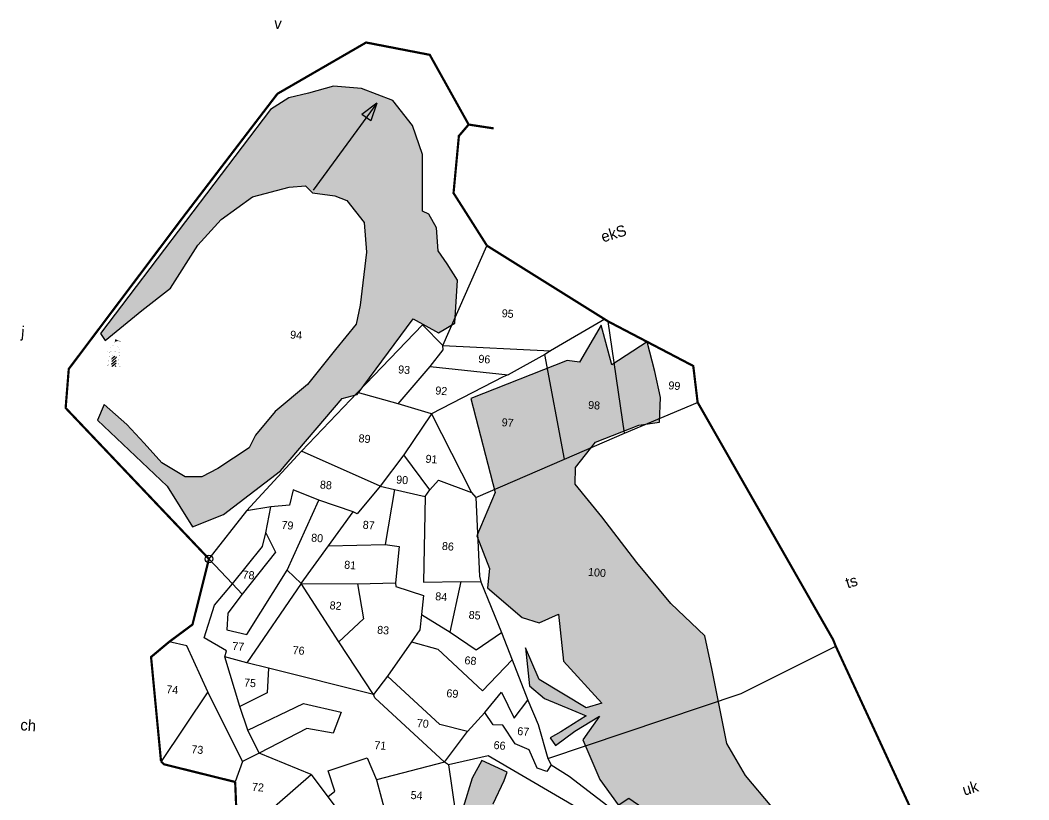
# Model space of a CAD drawing. Header units: metres. Extents: x 281699 to 283956, y 2020442 to 2022876.
# Drawn here: x 281745 to 282900, y 2021983 to 2022876 of the extents above; entities that cross this region are included whole.
import ezdxf
from ezdxf.enums import TextEntityAlignment as Align

# ---------------------------------------------------------------- set-up
doc = ezdxf.new("R2010")
doc.units = ezdxf.units.M
doc.header["$MEASUREMENT"] = 0
doc.linetypes.add('DIVIDE', pattern=[1.25, 0.5, -0.25, 0, -0.25, 0, -0.25])
for name, color, linetype in [('POLY_HATCH', 12, 'Continuous'), ('POLY_PARCEL', 6, 'Continuous'), ('SYM_ARROW', 1, 'Continuous'), ('SYM_STONE', 1, 'Continuous'), ('SYM_WORSHIP', 1, 'Continuous'), ('TEXT_MAPOUT', 7, 'Continuous'), ('TEXT_PARCEL', 7, 'Continuous'), ('V_BOUND_LINE', 7, 'Continuous'), ('V_DIVIDE_LINE', 7, 'DIVIDE')]:
    doc.layers.add(name, color=color, linetype=linetype)
doc.styles.add('TEXT_MAP', font='')
doc.styles.get('TEXT_MAP').set_extended_font_data('Kruti Dev 050')

# ---------------------------------------------------------------- blocks, each defined once
blk = doc.blocks.new('STONE')
blk.add_circle((0, 0), 0.8510231522929323)
blk = doc.blocks.new('TEMPLE')
at = {"linetype": 'Continuous'}
blk.add_hatch(color=256, dxfattribs=at).paths.add_polyline_path([(0.282307073827667, 5.694702453576028), (0.5997007943877293, 5.747528817597768), (0.9523601482808317, 5.712310998570146), (1.393183585423913, 5.729920272603621), (0.4939023840614141, 5.853181545622661), (0.2117758071983076, 6.011659908611279), (-0.1408835466580172, 6.064486272633062), (-0.1493116005540855, 5.551076389589156), (-0.08798509672288901, 5.553832635581514)])
h = blk.add_hatch(dxfattribs=at)
h.set_pattern_fill('ANSI31', color=256, scale=3.600000000000001, style=0)
h.set_pattern_definition([(45, (-94.63405291644858, -100.6524758033455), (-0.3181980515339464, 0.3181980515339465), [])])
h.paths.add_polyline_path([(-0.5113554589449905, 2.324357100333998), (-0.5113554589449336, 1.4210854715202e-14), (0.4937226423062384, 0), (0.4937226423062384, 2.324357100333998)])
at = {"linetype": 'Continuous', "const_width": 0.01800000000000001}
for points in [[(-1.163775716759346, 3.275230194441974), (-1.163595975004228, 3.687303537316609), (-0.9696334814279908, 4.21556644840166), (-0.6346069441922282, 4.550132448412455), (-0.3348460402526143, 4.726220085434591), (-0.158516363315357, 4.990351905506088), (0.05307894691827642, 4.796655723489835), (0.4586367507652085, 4.497306084390743), (0.6878648776373666, 4.356436266396202), (0.8818273712508926, 4.092304446343348), (1.022891414873357, 3.757738446313908), (1.057977306433031, 3.275230194441974)], [(-0.158516363315357, 4.990351905506088), (-0.1408835466579603, 6.064486272633076), (0.211775807198137, 6.011659908611307), (0.4939023840613572, 5.853181545622647), (1.393183585423913, 5.729920272603636), (0.9523601482808317, 5.71231099857016), (0.5997007943876724, 5.747528817597754), (0.2823070738277238, 5.694702453576042), (-0.08798509672283217, 5.5538326355815), (-0.1493116005697175, 5.551076389588445)], [(-1.780928830839684, 3.275230194441974), (1.745663197543536, 3.275230194441974)], [(-1.163775716759346, 0), (-1.163775716759346, 3.275230194441974)], [(-0.5113554589449905, 0), (-0.5113554589449905, 2.324357100333998), (0.4937226423062384, 2.324357100333998), (0.4937226423062384, 0)], [(1.057977306433031, 0), (1.057977306433031, 3.275230194441974)], [(-1.780928830839684, 0), (1.780928830839684, 0)]]:
    blk.add_lwpolyline(points, dxfattribs=at)
blk = doc.blocks.new('ARROWASPECT')
h = blk.add_hatch(color=256)
h.paths.add_polyline_path([(2.847414293257273, -2.847414293257273), (3.718424492809556, -1.976404093704986), (8.881784197001252e-15, -1.4210854715202e-14)])
h.paths.add_polyline_path([(3.552713678800501e-14, -2.842170943040401e-14), (1.976404093705009, -3.718424492809532), (2.847414293257282, -2.847414293257273)])
for points in [[(0, 0), (17.15460829185389, -17.15460829185389)], [(0, 0), (1.976404093705, -3.718424492809547)], [(0, 0), (3.718424492809556, -1.976404093704986)], [(3.718424492809556, -1.976404093704986), (1.976404093705, -3.718424492809547)]]:
    blk.add_lwpolyline(points)
blk = doc.blocks.new('8754')
at = {"layer": 'POLY_HATCH'}
h = blk.add_hatch(dxfattribs=at)
h.set_pattern_fill('ZIGZAG', color=256, scale=52.16683237009342, angle=-4.555769963348308, style=0)
h.set_pattern_definition([(355.4442300366517, (281243.6372149924, 2020237.164082411), (7.018199056894736, 5.982303651863252), [6.520854046261677, -6.520854046261677]), (85.44423003665169, (281250.1374663467, 2020236.646134708), (-5.982303651863251, 7.018199056894736), [6.520854046261677, -6.520854046261677])])
h.paths.add_polyline_path([(282208.4774173834, 2022748.347785911), (282196.8562181369, 2022782.461543626), (282173.5819062199, 2022811.731822476), (282136.9804753259, 2022825.962276107), (282103.9828998299, 2022828.591561882), (282074.6488842073, 2022820.369191916), (282051.5533129047, 2022814.666802036), (282030.1103649897, 2022801.290056905), (281830.9258709336, 2022538.626953895), (281836.2654787503, 2022530.244154202), (281879.0583668477, 2022565.301997141), (281912.9570535056, 2022591.640792272), (281944.885539, 2022641.895398735), (281972.2017683712, 2022672.152306726), (282009.0283847043, 2022698.634338093), (282052.2197406751, 2022710.27815546), (282071.2072470668, 2022711.782275227), (282079.6093575048, 2022703.570112878), (282105.7380021509, 2022699.979612743), (282119.6286274556, 2022694.347185744), (282140.2158685527, 2022668.570214379), (282142.7182971924, 2022633.674523258), (282135.5115528969, 2022571.644578678), (282130.72011365, 2022549.398349406), (282106.4633936893, 2022519.651925534), (282073.7516920328, 2022478.510926743), (282035.7570763997, 2022446.842087923), (282012.429469016, 2022419.284439585), (282005.1357387371, 2022404.389421992), (281968.4882872272, 2022380.155911814), (281949.5937711435, 2022370.34744076), (281929.9757607974, 2022370.402088106), (281902.6125626103, 2022386.913506209), (281881.7864339139, 2022409.692434659), (281861.6505136475, 2022431.662108114), (281834.8591682291, 2022455.34764617), (281827.3192796462, 2022436.770702943), (281909.0355536052, 2022359.60464338), (281938.5570139867, 2022311.831392196), (281975.0405967837, 2022326.083363886), (282041.737422236, 2022377.292732601), (282114.1622103633, 2022462.363732704), (282131.7024239099, 2022467.022230273), (282197.3419852335, 2022555.661952039), (282227.3337854908, 2022539.141210122), (282246.4370100433, 2022550.740650593), (282249.429389944, 2022600.969931184), (282237.5010212517, 2022620.072508499), (282226.6366195249, 2022635.26928302), (282225.0368848195, 2022662.550374153), (282215.7320804471, 2022678.377136489), (282208.4715158176, 2022681.972733546)])
h.paths.add_polyline_path([(282459.7402440116, 2022270.040555009), (282418.9757620679, 2022323.520894961), (282387.4562921904, 2022361.613530008), (282387.9901440435, 2022381.454565018), (282411.2860986518, 2022410.993433955), (282462.0956936665, 2022431.01444676), (282486.3908100638, 2022434.386224025), (282487.7950378454, 2022463.463691009), (282481.1090382689, 2022494.097951832), (282471.9910951816, 2022528.574668008), (282430.6092801207, 2022501.77049634), (282417.8955627077, 2022548.391908698), (282392.5178159138, 2022504.805669181), (282378.0789859275, 2022506.868338241), (282264.9849702511, 2022462.061940241), (282293.6470790259, 2022352.142384185), (282272.0735944221, 2022301.192754482), (282287.1713157513, 2022262.929090122), (282284.5767310513, 2022240.268621894), (282325.1996890976, 2022205.4907512), (282345.2092460345, 2022199.165211623), (282368.0979269445, 2022209.169284043), (282373.98203331, 2022154.292238265), (282418.9692228362, 2022104.973179222), (282400.3751872515, 2022099.358047781), (282345.4528049733, 2022132.909741786), (282329.4462035098, 2022169.668775303), (282333.8071301544, 2022125.410555074), (282351.5618891837, 2022110.590924955), (282383.6160715687, 2022096.997460529), (282400.4271482362, 2022090.138259427), (282370.5172173231, 2022071.231361721), (282358.1327885343, 2022064.33292127), (282364.5020643282, 2022055.15163222), (282387.1686415408, 2022072.270128274), (282416.1697106203, 2022089.672404746), (282396.6115125332, 2022062.05541132), (282416.572938557, 2022015.518954869), (282456.356620048, 2021960.306322616), (282505.6384548995, 2021915.376204551), (282499.338764384, 2021905.627353276), (282454.9001532103, 2021912.322377251), (282410.9610317995, 2021925.2857851), (282379.1565855837, 2021942.013442157), (282334.3986520862, 2021964.50440283), (282291.2087418117, 2021986.870421561), (282304.4324471558, 2022014.203623571), (282307.5961086494, 2022024.202357341), (282277.8939610991, 2022037.608408855), (282266.8001685917, 2022017.202207958), (282256.1505669309, 2021982.567172178), (282257.0942309922, 2021974.606733552), (282329.0150105844, 2021936.546495276), (282438.2282470995, 2021881.321297704), (282490.7566417366, 2021877.135773201), (282505.9024948551, 2021879.083036712), (282520.1189859463, 2021849.563356386), (282534.2311078323, 2021848.438885852), (282560.1032993451, 2021846.377359086), (282589.7706638447, 2021842.436388037), (282616.6837545933, 2021823.732897198), (282655.6762730177, 2021788.296421648), (282668.269475942, 2021738.404450734), (282665.9563757043, 2021686.906143553), (282678.0010011524, 2021679.638218703), (282713.2812623062, 2021676.82704584), (282734.5190225774, 2021656.210211406), (282744.2937696211, 2021635.106111676), (282775.5771941845, 2021622.234399263), (282800.0722472289, 2021611.056819576), (282808.0614757531, 2021608.470089935), (282919.6556796312, 2021689.814610562), (282900.2738927723, 2021707.726949062), (282870.7987674092, 2021732.052138991), (282907.9065660687, 2021777.234519498), (282893.0447044622, 2021787.837271143), (282862.9990562969, 2021778.719798713), (282821.3326098156, 2021794.597877604), (282788.8459993649, 2021859.976663157), (282722.567331568, 2021803.514113676), (282706.7098251781, 2021919.893065736), (282667.2465068518, 2021943.741115779), (282618.0384316712, 2021983.243199782), (282587.4766178037, 2022020.213025576), (282565.3217087996, 2022057.559481357), (282548.101762766, 2022143.698389271), (282539.804887298, 2022184.126628948), (282499.878512557, 2022221.842634009)])
for points in [[(281834.8591682291, 2022455.34764617), (281827.3192796462, 2022436.770702943), (281909.0355536052, 2022359.60464338), (281938.5570139867, 2022311.831392196), (281975.0405967837, 2022326.083363886), (282041.737422236, 2022377.292732601), (282114.1622103633, 2022462.363732704), (282131.7024239099, 2022467.022230273), (282197.3419852335, 2022555.661952039), (282227.3337854908, 2022539.141210122), (282246.4370100433, 2022550.740650593), (282249.429389944, 2022600.969931184), (282237.5010212517, 2022620.072508499), (282226.6366195249, 2022635.26928302), (282225.0368848195, 2022662.550374153), (282215.7320804471, 2022678.377136489), (282208.4715158176, 2022681.972733546), (282208.4774173834, 2022748.347785911), (282196.8562181369, 2022782.461543626), (282173.5819062199, 2022811.731822476), (282136.9804753259, 2022825.962276107), (282103.9828998299, 2022828.591561882), (282074.6488842073, 2022820.369191916), (282051.5533129047, 2022814.666802036), (282030.1103649897, 2022801.290056905), (281830.9258709336, 2022538.626953895), (281836.2654787503, 2022530.244154202), (281879.0583668477, 2022565.301997141), (281912.9570535056, 2022591.640792272), (281944.885539, 2022641.895398735), (281972.2017683712, 2022672.152306726), (282009.0283847043, 2022698.634338093), (282052.2197406751, 2022710.27815546), (282071.2072470668, 2022711.782275227), (282079.6093575048, 2022703.570112878), (282105.7380021509, 2022699.979612743), (282119.6286274556, 2022694.347185744), (282140.2158685527, 2022668.570214379), (282142.7182971924, 2022633.674523258), (282135.5115528969, 2022571.644578678), (282130.72011365, 2022549.398349406), (282106.4633936894, 2022519.651925534), (282073.7516920328, 2022478.510926743), (282035.7570763997, 2022446.842087923), (282012.429469016, 2022419.284439585), (282005.1357387371, 2022404.389421992), (281968.4882872272, 2022380.155911814), (281949.5937711435, 2022370.34744076), (281929.9757607974, 2022370.402088106), (281902.6125626103, 2022386.913506209), (281881.7864339141, 2022409.692434659), (281861.6505136475, 2022431.662108114), (281834.8591682291, 2022455.34764617)], [(282486.3908100638, 2022434.386224025), (282487.7950378454, 2022463.463691009), (282481.1090382689, 2022494.097951832), (282471.9910951816, 2022528.574668008), (282430.6092801207, 2022501.77049634), (282417.8955627077, 2022548.391908698), (282392.5178159138, 2022504.805669181), (282378.0789859275, 2022506.868338241), (282264.9849702511, 2022462.061940241), (282293.6470790259, 2022352.142384185), (282272.0735944221, 2022301.192754482), (282287.1713157513, 2022262.929090122), (282284.5767310513, 2022240.268621894), (282325.1996890976, 2022205.4907512), (282345.2092460345, 2022199.165211623), (282368.0979269445, 2022209.169284043), (282373.98203331, 2022154.292238265), (282418.9692228362, 2022104.973179222), (282400.3751872515, 2022099.358047781), (282345.4528049733, 2022132.909741786), (282329.4462035098, 2022169.668775303), (282333.8071301544, 2022125.410555074), (282351.5618891837, 2022110.590924955), (282383.6160715687, 2022096.997460529), (282400.4271482362, 2022090.138259427), (282370.5172173231, 2022071.231361721), (282358.1327885343, 2022064.33292127), (282364.5020643282, 2022055.15163222), (282387.1686415408, 2022072.270128274), (282416.1697106203, 2022089.672404746), (282396.6115125332, 2022062.05541132), (282416.572938557, 2022015.518954869), (282456.356620048, 2021960.306322616)], [(282291.2087418117, 2021986.870421561), (282304.4324471558, 2022014.203623571), (282307.5961086494, 2022024.202357341), (282277.8939610991, 2022037.608408855), (282266.8001685917, 2022017.202207958), (282256.1505669309, 2021982.567172178)], [(282618.0384316712, 2021983.243199782), (282587.4766178037, 2022020.213025576), (282565.3217087996, 2022057.559481357), (282548.101762766, 2022143.698389271), (282539.804887298, 2022184.126628948), (282499.878512557, 2022221.842634009), (282459.7402440116, 2022270.040555009), (282418.9757620679, 2022323.520894961), (282387.4562921904, 2022361.613530008), (282387.9901440435, 2022381.454565018), (282411.2860986518, 2022410.993433955), (282462.0956936665, 2022431.01444676), (282486.3908100638, 2022434.386224025)]]:
    blk.add_lwpolyline(points, dxfattribs=at)
at = {"layer": 'POLY_PARCEL'}
for points in [[(282232.3108572772, 2022524.507034661), (282284.0849381771, 2022641.469869195)], [(282422.2640185459, 2022555.149039122), (282358.6515421385, 2022518.273888298)], [(282445.463836901, 2022421.586998559), (282426.2840180068, 2022552.602918822)], [(282132.1451431385, 2022469.356830439), (282208.4098492255, 2022548.4736052), (282232.3108572772, 2022524.507034661)], [(282217.5426124412, 2022499.887014043), (282232.680826151, 2022519.385201667), (282232.3108572772, 2022524.507034661)], [(282232.3108572772, 2022524.507034661), (282358.6515421385, 2022518.273888298)], [(282358.6515421385, 2022518.273888298), (282351.8364663284, 2022513.725674795)], [(282351.8364663284, 2022513.725674795), (282308.8524212181, 2022489.997348539)], [(282374.9339881892, 2022390.951481744), (282351.8364663284, 2022513.725674795)], [(282179.7492796252, 2022456.058894562), (282217.5426124412, 2022499.887014043)], [(282217.5426124412, 2022499.887014043), (282308.8524212181, 2022489.997348539)], [(282308.8524212181, 2022489.997348539), (282302.9004009156, 2022487.756273545), (282219.1408282621, 2022444.287557413)], [(282066.4029891694, 2022400.471532327), (282132.1451431385, 2022469.356830439)], [(282179.7492796252, 2022456.058894562), (282132.1451431385, 2022469.356830439)], [(282219.1408282621, 2022444.287557413), (282179.7492796252, 2022456.058894562)], [(282445.463836901, 2022421.586998559), (282531.1626193503, 2022457.731148558)], [(282219.1408282621, 2022444.287557413), (282186.5235545397, 2022396.324376894)], [(282219.1408282621, 2022444.287557413), (282265.8803402003, 2022352.12265016)], [(282374.9339881892, 2022390.951481744), (282445.463836901, 2022421.586998559)], [(282002.1688176115, 2022330.509500556), (282066.4029891694, 2022400.471532327)], [(282158.7975448017, 2022359.500678079), (282066.4029891694, 2022400.471532327)], [(282186.5235545397, 2022396.324376894), (282158.7975448017, 2022359.500678079)], [(282217.207051295, 2022355.185948715), (282186.5235545397, 2022396.324376894)], [(282271.1873713454, 2022346.269101656), (282374.9339881892, 2022390.951481744)], [(282217.207051295, 2022355.185948715), (282227.2862667477, 2022366.601839354), (282265.8803402003, 2022352.12265016)], [(282086.7187383452, 2022343.11922298), (282056.7612835153, 2022355.009943779), (282052.6371609583, 2022337.3494683), (282030.7433498602, 2022335.360404661)], [(282158.7975448017, 2022359.500678079), (282131.7583622041, 2022327.034669639), (282127.1950134236, 2022329.434781373)], [(282158.7975448017, 2022359.500678079), (282175.7936027414, 2022355.431073117)], [(282175.7936027414, 2022355.431073117), (282164.5928295659, 2022291.029469256)], [(282175.7936027414, 2022355.431073117), (282211.4999747389, 2022347.49470045)], [(282211.4999747389, 2022347.49470045), (282217.207051295, 2022355.185948715)], [(282265.8803402003, 2022352.12265016), (282271.1873713454, 2022346.269101656)], [(282049.8755407605, 2022260.965874155), (282086.7187383452, 2022343.11922298)], [(282127.1950134236, 2022329.434781373), (282086.7187383452, 2022343.11922298)], [(282211.4999747389, 2022347.49470045), (282209.6532529525, 2022247.04840308), (282253.8470814181, 2022247.599984081)], [(282271.1873713454, 2022346.269101656), (282275.4345168898, 2022253.961039133), (282276.9487407142, 2022247.391467702)], [(282002.1688176115, 2022330.509500556), (281957.9630365625, 2022274.139591296)], [(282030.7433498602, 2022335.360404661), (282002.1688176115, 2022330.509500556)], [(282024.8296212153, 2022304.839585063), (282030.7433498602, 2022335.360404661)], [(282098.0794530125, 2022289.396767709), (282127.1950134236, 2022329.434781373)], [(281985.4395688223, 2022245.056358903), (282020.8129959749, 2022288.528202504), (282024.8296212153, 2022304.839585063)], [(282024.8296212153, 2022304.839585063), (282035.9335701219, 2022282.232130514), (281997.0391515336, 2022232.931336455)], [(282098.0794530125, 2022289.396767709), (282164.5928295659, 2022291.029469256)], [(282164.5928295659, 2022291.029469256), (282181.0483257002, 2022288.700026538), (282176.9603287868, 2022245.91982552)], [(282066.0500014561, 2022245.448795505), (282098.0794530125, 2022289.396767709)], [(281985.4395688223, 2022245.056358903), (281957.9630365625, 2022274.139591296)], [(281997.0391515336, 2022232.931336455), (281979.9717210447, 2022210.532111961), (281978.7504581088, 2022190.94324356), (282002.4153448243, 2022185.32400909), (282049.8755407605, 2022260.965874155)], [(282066.0500014561, 2022245.448795505), (282049.8755407605, 2022260.965874155)], [(281976.5825854536, 2022159.385062707), (281978.4968372645, 2022166.360289434), (281952.2097283467, 2022181.692141094), (281964.4180484364, 2022219.917452888), (281985.4395688223, 2022245.056358903)], [(281985.4395688223, 2022245.056358903), (281997.0391515336, 2022232.931336455)], [(282066.0500014561, 2022245.448795505), (282002.3009140051, 2022152.355435307)], [(282066.0500014561, 2022245.448795505), (282132.2629961568, 2022244.777773914)], [(282110.1609960925, 2022176.765943004), (282066.0500014561, 2022245.448795505)], [(282132.2629961568, 2022244.777773914), (282139.1980230034, 2022204.036735818), (282110.1609960925, 2022176.765943004)], [(282132.2629961568, 2022244.777773914), (282176.9603287868, 2022245.91982552)], [(282176.9603287868, 2022245.91982552), (282177.3127689736, 2022241.818734172), (282209.7400372367, 2022231.088885222), (282207.3125632229, 2022209.050782411)], [(282240.9584006501, 2022188.041331786), (282253.8470814181, 2022247.599984081)], [(282253.8470814181, 2022247.599984081), (282276.9487407142, 2022247.391467702)], [(282276.9487407142, 2022247.391467702), (282301.0651762466, 2022187.768970923)], [(282207.3125632229, 2022209.050782411), (282205.1863876195, 2022190.891688019), (282195.5671114227, 2022176.723820944)], [(282207.3125632229, 2022209.050782411), (282240.9584006501, 2022188.041331786)], [(282240.9584006501, 2022188.041331786), (282271.5938802633, 2022167.611170167), (282301.0651762466, 2022187.768970923)], [(282301.0651762466, 2022187.768970923), (282313.5435112919, 2022155.732253206)], [(281956.6114296574, 2022118.314958019), (281932.0381274624, 2022172.203771401), (281911.2648778202, 2022176.86531853)], [(282150.9230082479, 2022115.113079425), (282110.1609960925, 2022176.765943004)], [(282195.5671114227, 2022176.723820944), (282167.2348805457, 2022136.554258329)], [(282195.5671114227, 2022176.723820944), (282226.503927496, 2022168.468278443), (282278.9768271742, 2022119.484148765), (282313.5435112919, 2022155.732253206)], [(282355.6062948277, 2022040.033658647), (282582.2133084381, 2022116.236567353), (282693.1559318199, 2022171.7839015)], [(282002.3009140051, 2022152.355435307), (281976.5825854536, 2022159.385062707)], [(281994.3408118384, 2022100.948035823), (281976.5825854536, 2022159.385062707)], [(282027.9368737832, 2022145.900314192), (282002.3009140051, 2022152.355435307)], [(282313.5435112919, 2022155.732253206), (282331.8511201398, 2022108.452204881)], [(282027.9368737832, 2022145.900314192), (282026.32749266, 2022117.178116218), (281994.3408118384, 2022100.948035823)], [(282150.9230082479, 2022115.113079425), (282027.9368737832, 2022145.900314192)], [(282167.2348805457, 2022136.554258329), (282150.9230082479, 2022115.113079425)], [(282261.2696435, 2022071.82337598), (282228.9657641606, 2022080.023731733), (282167.2348805457, 2022136.554258329)], [(281956.6114296574, 2022118.314958019), (281901.7585367822, 2022036.649573248)], [(281997.4769335257, 2022036.753465154), (281956.6114296574, 2022118.314958019)], [(282234.2991919532, 2022035.957722754), (282152.4663174068, 2022111.045801444), (282150.9230082479, 2022115.113079425)], [(282281.3743414191, 2022093.980587419), (282301.2759362035, 2022117.851071995), (282315.8383237779, 2022087.500868257), (282331.8511201398, 2022108.452204881)], [(282003.6917732097, 2022073.389003535), (281994.3408118384, 2022100.948035823)], [(282003.6917732097, 2022073.389003535), (282068.7982809509, 2022104.629738376), (282113.1445364863, 2022094.307839948), (282103.7314351414, 2022069.941028905), (282072.8990315526, 2022075.113130224), (282016.9247516652, 2022046.404605113)], [(282331.8511201398, 2022108.452204881), (282344.1855654341, 2022079.976615855), (282355.6062948277, 2022040.033658647)], [(282261.2696435, 2022071.82337598), (282281.3743414191, 2022093.980587419)], [(282359.1933524513, 2022032.775045069), (282354.3316850654, 2022025.035722486), (282343.072633618, 2022028.648195997), (282333.5754069117, 2022050.109375666), (282317.1586779194, 2022057.187567086), (282302.5993794865, 2022079.052098607), (282291.4359329809, 2022079.602195063), (282281.3743414191, 2022093.980587419)], [(282016.9247516652, 2022046.404605113), (282003.6917732097, 2022073.389003535)], [(282234.2991919532, 2022035.957722754), (282261.2696435, 2022071.82337598)], [(282016.9247516652, 2022046.404605113), (281997.4769335257, 2022036.753465154)], [(282077.7445739926, 2022021.193389505), (282016.9247516652, 2022046.404605113)], [(282359.1933524513, 2022032.775045069), (282380.5258887115, 2022019.195660174), (282431.1052321868, 2021980.544915935), (282450.4843183992, 2021993.595689684), (282466.8891550166, 2021982.106028288), (282438.822579166, 2021953.794881187), (282285.4693613808, 2022043.081177242), (282238.7819338563, 2022032.545773447)], [(281997.4769335257, 2022036.753465154), (281988.7253042446, 2022012.577199629)], [(282097.4078004358, 2021995.188582618), (282105.7202535967, 2022001.744760412), (282097.7879102317, 2022025.796587327), (282143.4748192705, 2022040.824131191), (282154.5307220755, 2022015.160411827)], [(282234.2991919532, 2022035.957722754), (282154.5307220755, 2022015.160411827)], [(282238.7819338563, 2022032.545773447), (282234.2991919532, 2022035.957722754)], [(282238.7819338563, 2022032.545773447), (282247.1103980489, 2021975.971240442)], [(282355.6062948277, 2022040.033658647), (282359.1933524513, 2022032.775045069)], [(281991.3572924694, 2021947.098317797), (281998.1655587127, 2021951.644915929), (282077.7445739926, 2022021.193389505)], [(282077.7445739926, 2022021.193389505), (282097.4078004358, 2021995.188582618)], [(282154.5307220755, 2022015.160411827), (282166.3307672993, 2021971.453652995), (282185.3891649896, 2021955.772414159)], [(282097.4078004358, 2021995.188582618), (282132.1290665588, 2021949.316013701), (282130.1729584644, 2021946.077710489)]]:
    blk.add_lwpolyline(points, dxfattribs=at)
at = {"layer": 'V_BOUND_LINE', "const_width": 2.608341618504671}
for points in [[(282284.0849381771, 2022641.469869195), (282244.8569861205, 2022703.1615476), (282251.1347872547, 2022770.127029109), (282262.5843023161, 2022783.498052516), (282216.9795806098, 2022865.266581998), (282142.3032645523, 2022879.720542666), (282038.2962198309, 2022819.600850047), (281928.2005043799, 2022675.702306036)], [(281928.2005043799, 2022675.702306036), (281793.5323113782, 2022496.917297516), (281789.8748923908, 2022451.115224094), (281957.9630365625, 2022274.139591296)], [(282422.2640185459, 2022555.149039122), (282284.0849381771, 2022641.469869195)], [(282426.2840180068, 2022552.602918822), (282422.2640185459, 2022555.149039122)], [(282531.1626193503, 2022457.731148558), (282526.0513825238, 2022500.408382086), (282426.2840180068, 2022552.602918822)], [(282693.1559318199, 2022171.7839015), (282689.9485476097, 2022179.758884752), (282531.1626193503, 2022457.731148558)], [(281957.9630365625, 2022274.139591296), (281938.6691984895, 2022197.177205562), (281911.2648778202, 2022176.86531853)], [(281911.2648778202, 2022176.86531853), (281890.0687074196, 2022159.099020801), (281901.7585367822, 2022036.649573248)], [(282833.8866601014, 2021867.024719957), (282739.8464604624, 2022070.850367421), (282693.1559318199, 2022171.7839015)], [(281901.7585367822, 2022036.649573248), (281905.3495431766, 2022033.245001928), (281988.7253042446, 2022012.577199629)], [(281988.7253042446, 2022012.577199629), (281991.3572924694, 2021947.098317797)]]:
    blk.add_lwpolyline(points, dxfattribs=at)
at = {"layer": 'V_DIVIDE_LINE', "ltscale": 10, "const_width": 2.608341618504671, "flags": 128}
blk.add_lwpolyline([(282262.5843023161, 2022783.498052516), (282292.0136130163, 2022778.999021248)], dxfattribs=at)
at = {"layer": 'SYM_ARROW', "xscale": 5.216683237009342, "yscale": 5.216683237009342, "zscale": 5.216683237009342, "rotation": 278.7322784425027}
blk.add_blockref('ARROWASPECT', (282155.01641115, 2022808.597063968), dxfattribs=at)
at = {"layer": 'SYM_STONE', "xscale": 5.216683237009342, "yscale": 5.216683237009342, "zscale": 5.216683237009342, "rotation": 118.9505494695442}
blk.add_blockref('STONE', (281957.9630365625, 2022274.139591296), dxfattribs=at)
at = {"layer": 'SYM_WORSHIP', "xscale": 5.216683237009342, "yscale": 5.216683237009342, "zscale": 5.216683237009342, "rotation": 355.4442300366517}
blk.add_blockref('TEMPLE', (281846.099115201, 2022499.980102579), dxfattribs=at)
at = {"layer": 'TEXT_MAPOUT', "style": 'TEXT_MAP'}
for s, rotation, p in [('v', 355.4442300358186, (282038.9132434224, 2022902.087451962)), ('ekS', 17.2341412368051, (282432.5712545018, 2022656.035402285)), ('j', 355.4442300358186, (281739.5827630401, 2022538.824144003)), ('ts', 17.2341412368051, (282711.6482614682, 2022247.551818672)), ('ch', 355.4442300358186, (281746.0571572526, 2022079.348944664)), ('uk', 17.2341412368051, (282850.8952557333, 2022005.599322796))]:
    blk.add_text(s, height=13.04170809252335, rotation=rotation, dxfattribs=at).set_placement(p, align=Align.MIDDLE)
at = {"layer": 'TEXT_PARCEL', "style": 'TEXT_MAP'}
for s, p in [('95', (282308.4236066379, 2022561.868166442)), ('94', (282060.2213545851, 2022536.76849189)), ('96', (282281.0139679606, 2022508.439142005)), ('93', (282186.8993405178, 2022495.977341244)), ('99', (282503.9127933574, 2022477.307974419)), ('92', (282230.5333538551, 2022471.290107606)), ('98', (282409.7592421143, 2022454.394644697)), ('97', (282308.3311899247, 2022433.978660816)), ('89', (282140.4903738974, 2022415.164085351)), ('91', (282219.0257738434, 2022391.199950855)), ('88', (282095.199485267, 2022360.872715039)), ('90', (282184.6091326496, 2022366.841159816)), ('79', (282050.0558988633, 2022313.624760496)), ('87', (282145.3882057235, 2022313.788868216)), ('80', (282084.8679570073, 2022298.692392181)), ('86', (282238.2828913537, 2022288.923133739)), ('81', (282123.6262103086, 2022266.949866808)), ('78', (282004.4265469275, 2022255.319797239)), ('100', (282413.1307014747, 2022258.216948469)), ('84', (282230.4431888059, 2022229.922376696)), ('82', (282106.5620862673, 2022219.316904715)), ('85', (282269.6607189846, 2022208.120666534)), ('83', (282162.2666845941, 2022190.612076502)), ('77', (281992.3167110261, 2022171.525868252)), ('76', (282063.1370040095, 2022166.784003157)), ('68', (282264.746343026, 2022154.855727345)), ('74', (281914.9737590786, 2022120.843119069)), ('75', (282006.1431468339, 2022128.697761764)), ('69', (282243.5499632901, 2022116.222461594)), ('70', (282208.7927268209, 2022081.143378068)), ('67', (282326.6623348703, 2022071.812649966)), ('73', (281944.3523186533, 2022050.527831006)), ('71', (282158.9952191483, 2022055.371470358)), ('66', (282298.8769084738, 2022055.414878109)), ('72', (282015.455042014, 2022006.508425709)), ('54', (282201.5578379059, 2021996.789479084))]:
    blk.add_text(s, height=9.390029826616816, rotation=355.4442300358186, dxfattribs=at).set_placement(p, align=Align.MIDDLE)

msp = doc.modelspace()

# ---------------------------------------------------------------- block references
at = {"xscale": 0.9763877909491384, "yscale": 0.9763877909491384, "zscale": 0.9763877909491384}
msp.add_blockref('8754', (6660.802126482362, 47735.41378594725), dxfattribs=at)

doc.saveas('drawing.dxf')
